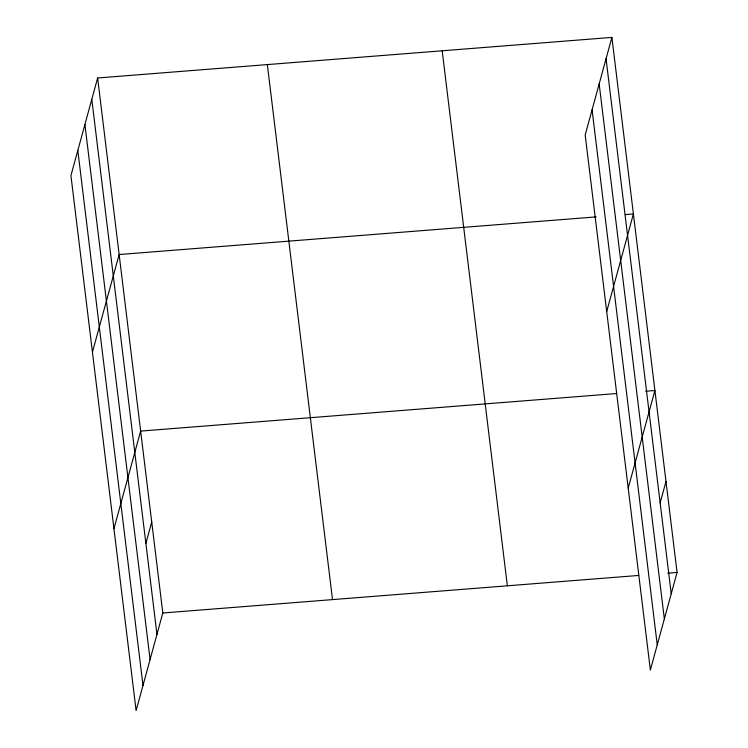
<?xml version="1.0" encoding="UTF-8"?>
<svg xmlns="http://www.w3.org/2000/svg" width="748" height="748" viewBox="0 0 748 748"><rect width="100%" height="100%" fill="white"/><g stroke="black" fill="none" stroke-linecap="round" stroke-linejoin="round"><path stroke-width="1.12" d="M97.633 77.979L70.929 175.584L136.108 710.6L162.812 612.995L97.633 77.979L611.892 37.4L677.071 572.416L650.367 670.021L585.188 135.005L611.892 37.4M92.434 352.14L119.138 254.535L596.203 216.892M113.948 528.696L140.643 431.091L616.548 393.541M145.879 543.403L151.722 522.048M606.703 311.561L633.406 213.956L625.263 214.601M628.208 488.117L654.911 390.512L645.608 391.241M660.147 502.824L665.991 481.469M162.812 612.995L638.708 575.446M667.768 573.155L677.071 572.416M606.048 58.765L671.227 593.781M599.167 83.926L664.346 618.942M592.079 109.844L657.249 644.86M442.19 50.789L507.359 585.806M267.335 64.59L332.514 599.606M91.789 99.344L156.958 634.36M84.907 124.505L150.077 659.521M77.811 150.423L142.99 685.439"/></g></svg>
